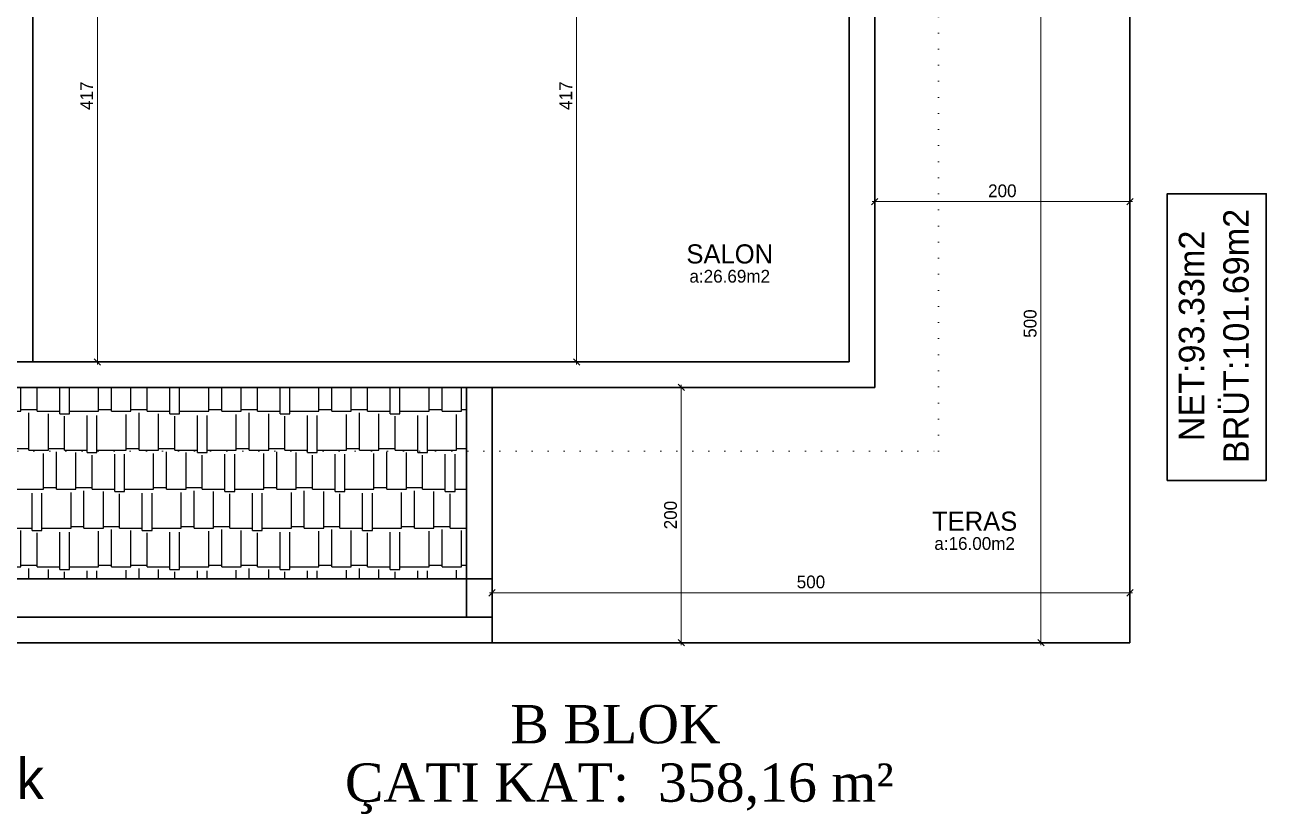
# Model space of a CAD drawing. Header units: centimetres. Extents: x 562865 to 1310255, y -148070 to 32737.
# Drawn here: x 592642 to 593615, y 4165 to 4783 of the extents above; entities that cross this region are included whole.
import ezdxf
from ezdxf.enums import TextEntityAlignment as Align

# ---------------------------------------------------------------- set-up
doc = ezdxf.new("R2010")
doc.units = ezdxf.units.CM
doc.header["$LTSCALE"] = 2.5
doc.linetypes.add('DOT', pattern=[0.25, 0, -0.25])
doc.layers.get('0').update_dxf_attribs({"color": 86})
for name, color, linetype, lineweight in [('ADAKENARI', 18, 'Continuous', 5), ('DUVAR', 4, 'Continuous', 30), ('GÖRÜNÜŞLER', 96, 'Continuous', 25), ('iç ölçü', 106, 'Continuous', 18), ('Z_YOL_ADI', 7, 'Continuous', 0)]:
    doc.layers.add(name, color=color, linetype=linetype, lineweight=lineweight)
doc.layers.add('alan', color=7, linetype='Continuous')
doc.layers.add('mahal', color=7, linetype='Continuous')
doc.styles.add('autodim', font='times.ttf')
doc.styles.add('PINAR', font='comic.ttf')
doc.dimstyles.new('TEMİZ ÖLÇÜ', dxfattribs={"dimtxt": 10, "dimasz": 5, "dimexe": 1.8, "dimexo": 0.625, "dimgap": 3, "dimtad": 1, "dimdec": 0, "dimrnd": 0.5, "dimzin": 1, "dimdsep": 46, "dimtxsty": 'PINAR', "dimblk": 'OBLIQUE', "dimcen": 0.9, "dimdle": 2, "dimclrd": 256, "dimclre": 256, "dimclrt": 7, "dimadec": 0, "dimazin": 0, "dimtfac": 1, "dimtdec": 0, "dimtofl": 0, "dimtmove": 2, "dimatfit": 2, "dimfxl": 10, "dimfxlon": 1, "dimlwd": -1, "dimlwe": -1, "dimarcsym": 0})

# ---------------------------------------------------------------- blocks, each defined once
blk = doc.blocks.new('_Oblique')
at = {"color": 0, "linetype": 'ByBlock', "lineweight": -2}
blk.add_line((-0.5, -0.5), (0.5, 0.5), dxfattribs=at)
blk = doc.blocks.new('*D547')
at = {"layer": 'Defpoints', "color": 0}
for p in [(592780.63, 4936.28), (592699.21, 4519.28), (592780.63, 4519.28)]:
    blk.add_point(p, dxfattribs=at)
at = {"layer": 'iç ölçü'}
for p, q in [((592704.21, 4936.28), (592697.41, 4936.28)), ((592699.21, 4938.28), (592699.21, 4517.28)), ((592704.21, 4519.28), (592697.41, 4519.28))]:
    blk.add_line(p, q, dxfattribs=at)
at = {"layer": 'iç ölçü', "linetype": 'ByBlock', "xscale": 5, "yscale": 5, "zscale": 5}
for p, rotation in [((592699.21, 4936.28), 90), ((592699.21, 4519.28), 270)]:
    blk.add_blockref('_Oblique', p, dxfattribs=dict(at, rotation=rotation))
at = {"layer": 'iç ölçü', "color": 7, "insert": (592690.71, 4727.78), "char_height": 10, "attachment_point": 5, "rotation": 90, "style": 'PINAR'}
blk.add_mtext('417', dxfattribs=at)
blk = doc.blocks.new('*D548')
at = {"layer": 'Defpoints', "color": 0}
for p in [(593121.17, 4936.28), (593074.89, 4519.28), (593121.17, 4519.28)]:
    blk.add_point(p, dxfattribs=at)
at = {"layer": 'iç ölçü'}
for p, q in [((593079.89, 4936.28), (593073.09, 4936.28)), ((593074.89, 4938.28), (593074.89, 4517.28)), ((593079.89, 4519.28), (593073.09, 4519.28))]:
    blk.add_line(p, q, dxfattribs=at)
at = {"layer": 'iç ölçü', "linetype": 'ByBlock', "xscale": 5, "yscale": 5, "zscale": 5}
for p, rotation in [((593074.89, 4936.28), 90), ((593074.89, 4519.28), 270)]:
    blk.add_blockref('_Oblique', p, dxfattribs=dict(at, rotation=rotation))
at = {"layer": 'iç ölçü', "color": 7, "insert": (593066.39, 4727.78), "char_height": 10, "attachment_point": 5, "rotation": 90, "style": 'PINAR'}
blk.add_mtext('417', dxfattribs=at)
blk = doc.blocks.new('*D608')
at = {"layer": 'Defpoints', "color": 0}
for p in [(593008.58, 4377.59), (593508.58, 4377.59), (593508.58, 4338.37)]:
    blk.add_point(p, dxfattribs=at)
at = {"layer": 'iç ölçü'}
for p, q in [((593008.58, 4343.37), (593008.58, 4336.57)), ((593508.58, 4343.37), (593508.58, 4336.57)), ((593006.58, 4338.37), (593510.58, 4338.37))]:
    blk.add_line(p, q, dxfattribs=at)
at = {"layer": 'iç ölçü', "linetype": 'ByBlock', "xscale": 5, "yscale": 5, "zscale": 5, "rotation": 180}
blk.add_blockref('_Oblique', (593008.58, 4338.37), dxfattribs=at)
at = {"layer": 'iç ölçü', "linetype": 'ByBlock', "xscale": 5, "yscale": 5, "zscale": 5}
blk.add_blockref('_Oblique', (593508.58, 4338.37), dxfattribs=at)
at = {"layer": 'iç ölçü', "color": 7, "insert": (593258.58, 4346.84), "char_height": 10, "attachment_point": 5, "style": 'PINAR'}
blk.add_mtext('500', dxfattribs=at)
blk = doc.blocks.new('*D609')
at = {"layer": 'Defpoints', "color": 0}
for p in [(593408.58, 4799.28), (593438.9, 4799.28), (593424.36, 4299.28)]:
    blk.add_point(p, dxfattribs=at)
at = {"layer": 'iç ölçü'}
for p, q in [((593433.9, 4799.28), (593440.7, 4799.28)), ((593438.9, 4297.28), (593438.9, 4801.28)), ((593433.9, 4299.28), (593440.7, 4299.28))]:
    blk.add_line(p, q, dxfattribs=at)
at = {"layer": 'iç ölçü', "linetype": 'ByBlock', "xscale": 5, "yscale": 5, "zscale": 5}
for p, rotation in [((593438.9, 4799.28), 90), ((593438.9, 4299.28), 270)]:
    blk.add_blockref('_Oblique', p, dxfattribs=dict(at, rotation=rotation))
at = {"layer": 'iç ölçü', "color": 7, "insert": (593430.43, 4549.28), "char_height": 10, "attachment_point": 5, "rotation": 90, "style": 'PINAR'}
blk.add_mtext('500', dxfattribs=at)
blk = doc.blocks.new('*D610')
at = {"layer": 'Defpoints', "color": 0}
for p in [(593191.8, 4499.28), (593156.92, 4299.28), (593191.8, 4299.28)]:
    blk.add_point(p, dxfattribs=at)
at = {"layer": 'iç ölçü'}
for p, q in [((593161.92, 4499.28), (593155.12, 4499.28)), ((593156.92, 4501.28), (593156.92, 4297.28)), ((593161.92, 4299.28), (593155.12, 4299.28))]:
    blk.add_line(p, q, dxfattribs=at)
at = {"layer": 'iç ölçü', "linetype": 'ByBlock', "xscale": 5, "yscale": 5, "zscale": 5}
for p, rotation in [((593156.92, 4499.28), 90), ((593156.92, 4299.28), 270)]:
    blk.add_blockref('_Oblique', p, dxfattribs=dict(at, rotation=rotation))
at = {"layer": 'iç ölçü', "color": 7, "insert": (593148.53, 4399.28), "char_height": 10, "attachment_point": 5, "rotation": 90, "style": 'PINAR'}
blk.add_mtext('200', dxfattribs=at)
blk = doc.blocks.new('*D611')
at = {"layer": 'Defpoints', "color": 0}
for p in [(593508.58, 4644.85), (593308.58, 4623.07), (593508.58, 4623.07)]:
    blk.add_point(p, dxfattribs=at)
at = {"layer": 'iç ölçü'}
for p, q in [((593306.58, 4644.85), (593510.58, 4644.85)), ((593308.58, 4639.85), (593308.58, 4646.65)), ((593508.58, 4639.85), (593508.58, 4646.65))]:
    blk.add_line(p, q, dxfattribs=at)
at = {"layer": 'iç ölçü', "linetype": 'ByBlock', "xscale": 5, "yscale": 5, "zscale": 5, "rotation": 180}
blk.add_blockref('_Oblique', (593308.58, 4644.85), dxfattribs=at)
at = {"layer": 'iç ölçü', "linetype": 'ByBlock', "xscale": 5, "yscale": 5, "zscale": 5}
blk.add_blockref('_Oblique', (593508.58, 4644.85), dxfattribs=at)
at = {"layer": 'iç ölçü', "color": 7, "insert": (593408.58, 4653.24), "char_height": 10, "attachment_point": 5, "style": 'PINAR'}
blk.add_mtext('200', dxfattribs=at)

msp = doc.modelspace()

# ---------------------------------------------------------------- hatches: boundary and pattern name
at = {"layer": 'GÖRÜNÜŞLER'}
h = msp.add_hatch(dxfattribs=at)
h.set_pattern_fill('AR-RSHKE,_O', color=256, scale=0.1)
h.set_pattern_definition([(0, (0, 0), (64.77, 30.48), [15.24, -12.7, 17.78, -7.62, 22.86, -10.16]), (0, (15.24, 1.27), (64.77, 30.48), [12.7, -48.26, 10.16, -15.24]), (0, (45.72, -1.905), (64.77, 30.48), [7.62, -78.74]), (90, (0, 0), (-21.59, 30.48), [29.21, -92.71]), (90, (15.24, 0), (-21.59, 30.48), [28.575, -93.345]), (90, (27.94, 0), (-21.59, 30.48), [26.67, -95.25]), (90, (45.72, -1.905), (-21.59, 30.48), [29.21, -92.71]), (90, (53.34, -1.905), (-21.59, 30.48), [29.21, -92.71]), (90, (76.2, 0), (-21.59, 30.48), [27.94, -93.98])])
h.paths.add_polyline_path([(592988.58, 4449.28), (592288.58, 4449.28), (592288.58, 4349.28), (592988.58, 4349.28)])
h.paths.add_polyline_path([(592988.58, 4499.28), (592288.58, 4499.28), (592288.58, 4449.28), (592988.58, 4449.28)])

# ---------------------------------------------------------------- linework, layer by layer
at = {"layer": 'ADAKENARI', "color": 2, "linetype": 'DOT', "ltscale": 20}
msp.add_lwpolyline([(593358.58, 6723.28), (591918.58, 6723.28), (591918.58, 4449.28), (593358.58, 4449.28)], close=True, dxfattribs=at)
at = {"layer": 'DUVAR'}
for p, q in [((593508.58, 6873.28), (593508.58, 4299.28)), ((593308.58, 6673.28), (593308.58, 4499.28)), ((593288.58, 6653.28), (593288.58, 4519.28)), ((592648.58, 5316.28), (592648.58, 4519.28)), ((593288.58, 4519.28), (591988.58, 4519.28)), ((593308.58, 4499.28), (591968.58, 4499.28)), ((592988.58, 4319.28), (592988.58, 4499.28)), ((593008.58, 4299.28), (593008.58, 4499.28)), ((593008.58, 4349.28), (592268.58, 4349.28)), ((593008.58, 4319.28), (592268.58, 4319.28)), ((593508.58, 4299.28), (591768.58, 4299.28))]:
    msp.add_line(p, q, dxfattribs=at)
at = {"layer": 'GÖRÜNÜŞLER', "lineweight": 30}
msp.add_lwpolyline([(593537.85, 4426.45), (593537.85, 4651.03), (593615.42, 4651.03), (593615.42, 4426.45)], close=True, dxfattribs=at)

# ---------------------------------------------------------------- texts
at = {"layer": 'alan', "lineweight": 90, "style": 'PINAR'}
for s, p in [('BRÜT:101.69m2', (593601.78, 4539.61)), ('NET:93.33m2', (593566.94, 4539.61))]:
    msp.add_text(s, height=20, rotation=90, dxfattribs=at).set_placement(p, align=Align.CENTER)
at = {"layer": 'alan', "style": 'PINAR'}
for s, p in [('a:26.69m2', (593194.91, 4581.37)), ('a:16.00m2', (593386.89, 4372.02))]:
    msp.add_text(s, height=10, dxfattribs=at).set_placement(p, align=Align.CENTER)
at = {"layer": 'mahal'}
for s, height, style, p in [('SALON', 15, 'PINAR', (593194.91, 4596.37)), ('TERAS', 15, 'PINAR', (593386.89, 4387.02)), ('B BLOK', 30, 'autodim', (593105.41, 4220.52)), ('ÇATI KAT:  358,16 m²', 30, 'autodim', (593108.33, 4174.76))]:
    msp.add_text(s, height=height, dxfattribs=dict(at, style=style)).set_placement(p, align=Align.CENTER)
at = {"layer": 'Z_YOL_ADI', "style": 'PINAR'}
msp.add_text('HAYDAR PAŞA Sokak', height=32, dxfattribs=at).set_placement((592222.1, 4176.78))

# ---------------------------------------------------------------- dimensions: what is measured, and where the dimension line sits
at = {"layer": 'iç ölçü'}
for base, p1, p2, picture, middle in [((592699.21, 4519.28), (592780.63, 4936.28), (592780.63, 4519.28), '*D547', (592690.71, 4727.78)), ((593074.89, 4519.28), (593121.17, 4936.28), (593121.17, 4519.28), '*D548', (593066.39, 4727.78)), ((593438.9, 4799.28), (593424.36, 4299.28), (593408.58, 4799.28), '*D609', (593430.43, 4549.28)), ((593156.92, 4299.28), (593191.8, 4499.28), (593191.8, 4299.28), '*D610', (593148.53, 4399.28))]:
    dim = msp.add_linear_dim(base=base, p1=p1, p2=p2, angle=90, dimstyle='TEMİZ ÖLÇÜ', override={"dimfxl": 5, "dimarcsym": 1}, dxfattribs=at)
    dim.commit()
    dim.dimension.update_dxf_attribs({"geometry": picture, "text_midpoint": middle})
for base, p1, p2, picture, middle in [((593508.58, 4644.85), (593308.58, 4623.07), (593508.58, 4623.07), '*D611', (593408.58, 4653.24)), ((593508.58, 4338.37), (593008.58, 4377.59), (593508.58, 4377.59), '*D608', (593258.58, 4346.84))]:
    dim = msp.add_linear_dim(base=base, p1=p1, p2=p2, dimstyle='TEMİZ ÖLÇÜ', override={"dimfxl": 5, "dimarcsym": 1}, dxfattribs=at)
    dim.commit()
    dim.dimension.update_dxf_attribs({"geometry": picture, "text_midpoint": middle})

doc.saveas('drawing.dxf')
